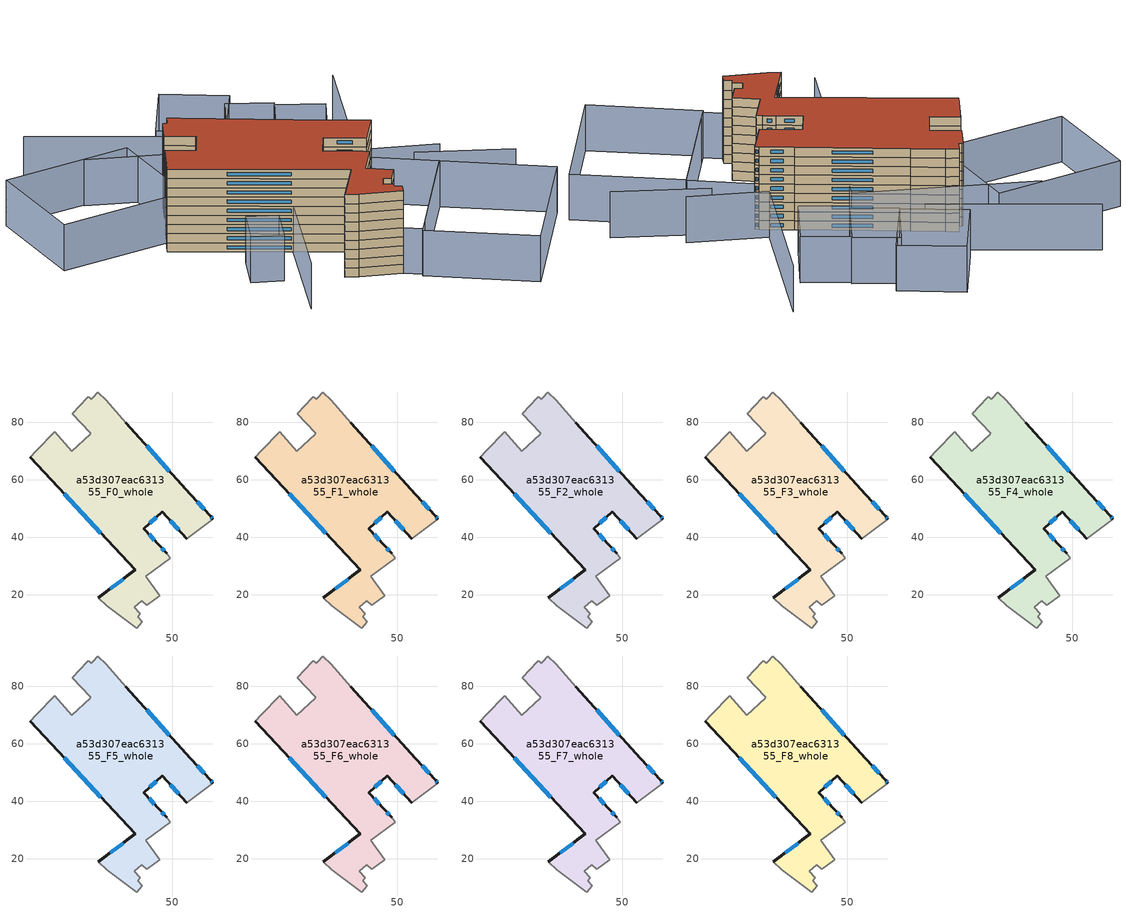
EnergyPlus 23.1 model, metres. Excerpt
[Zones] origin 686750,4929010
a53d307eac631355_F0_whole
 floor ground (EU_floor_Construction): 33.67,79.96 56.32,54.92 63.3,47.35 64.07,46.31 54.9,39.51 46.48,48.9 40.07,43.02 45.48,37.11 47.99,34.38 49.22,32.79 40.66,26.41 45.62,19.75 41.11,16.34 39.34,17.98 36.7,15.66 38.82,13.42 37.83,12.35 39.54,10.56 37.57,8.44 27.11,16.2 24.07,18.97 36.97,28.64 0.42,67.96 2.51,70.19 8.92,76.72 15,69.95 21.29,75.93 21.53,76.16 21.28,76.44 15.15,83.08 20.32,88.55 20.69,88.95 20.93,88.73 21.63,88.07 22.21,88.69 24.03,90.61 26.91,87.75 z0
 wall outside (EU_wall_Construction): 64.07,46.31 63.3,47.35 56.32,54.92 33.67,79.96 / 47.99,34.38 45.48,37.11 40.07,43.02 46.48,48.9 54.9,39.51 / 0.42,67.96 36.97,28.64 24.07,18.97 z0:3
 wall adiabatic (EU_wall_Construction): 33.67,79.96 26.91,87.75 24.03,90.61 22.21,88.69 21.63,88.07 20.93,88.73 20.69,88.95 20.32,88.55 15.15,83.08 21.28,76.44 21.53,76.16 21.29,75.93 15,69.95 8.92,76.72 2.51,70.19 0.42,67.96 / 54.9,39.51 64.07,46.31 / 24.07,18.97 27.11,16.2 37.57,8.44 39.54,10.56 37.83,12.35 38.82,13.42 36.7,15.66 39.34,17.98 41.11,16.34 45.62,19.75 40.66,26.41 49.22,32.79 47.99,34.38 z0:3
 window (EU_Window_Construction): 48.96,63.06 41.04,71.82 / 61.03,49.81 58.59,52.46 / 63.82,46.65 63.55,47.01 / 49.22,45.85 52.16,42.57 / 42.16,44.93 44.4,46.99 / 43.72,39.03 41.83,41.1 / 47.18,35.27 46.3,36.22 / 32.78,25.5 28.27,22.12 / 12.31,55.18 25.09,41.43 z0.98:2.02
a53d307eac631355_F1_whole
 floor to a53d307eac631355_F0_whole (EU_floor_Construction): 33.67,79.96 56.32,54.92 63.3,47.35 64.07,46.31 54.9,39.51 46.48,48.9 40.07,43.02 45.48,37.11 47.99,34.38 49.22,32.79 40.66,26.41 45.62,19.75 41.11,16.34 39.34,17.98 36.7,15.66 38.82,13.42 37.83,12.35 39.54,10.56 37.57,8.44 27.11,16.2 24.07,18.97 36.97,28.64 0.42,67.96 2.51,70.19 8.92,76.72 15,69.95 21.29,75.93 21.53,76.16 21.28,76.44 15.15,83.08 20.32,88.55 20.69,88.95 20.93,88.73 21.63,88.07 22.21,88.69 24.03,90.61 26.91,87.75 z3
 wall outside (EU_wall_Construction): 64.07,46.31 63.3,47.35 56.32,54.92 33.67,79.96 / 47.99,34.38 45.48,37.11 40.07,43.02 46.48,48.9 54.9,39.51 / 0.42,67.96 36.97,28.64 24.07,18.97 z3:6
 wall adiabatic (EU_wall_Construction): 33.67,79.96 26.91,87.75 24.03,90.61 22.21,88.69 21.63,88.07 20.93,88.73 20.69,88.95 20.32,88.55 15.15,83.08 21.28,76.44 21.53,76.16 21.29,75.93 15,69.95 8.92,76.72 2.51,70.19 0.42,67.96 / 54.9,39.51 64.07,46.31 / 24.07,18.97 27.11,16.2 37.57,8.44 39.54,10.56 37.83,12.35 38.82,13.42 36.7,15.66 39.34,17.98 41.11,16.34 45.62,19.75 40.66,26.41 49.22,32.79 47.99,34.38 z3:6
 window (EU_Window_Construction): 48.96,63.06 41.04,71.82 / 61.03,49.81 58.59,52.46 / 63.82,46.65 63.55,47.01 / 49.22,45.85 52.16,42.57 / 42.16,44.93 44.4,46.99 / 43.72,39.03 41.83,41.1 / 47.18,35.27 46.3,36.22 / 32.78,25.5 28.27,22.12 / 12.31,55.18 25.09,41.43 z3.98:5.02
a53d307eac631355_F2_whole
 floor to a53d307eac631355_F1_whole (EU_floor_Construction): 33.67,79.96 56.32,54.92 63.3,47.35 64.07,46.31 54.9,39.51 46.48,48.9 40.07,43.02 45.48,37.11 47.99,34.38 49.22,32.79 40.66,26.41 45.62,19.75 41.11,16.34 39.34,17.98 36.7,15.66 38.82,13.42 37.83,12.35 39.54,10.56 37.57,8.44 27.11,16.2 24.07,18.97 36.97,28.64 0.42,67.96 2.51,70.19 8.92,76.72 15,69.95 21.29,75.93 21.53,76.16 21.28,76.44 15.15,83.08 20.32,88.55 20.69,88.95 20.93,88.73 21.63,88.07 22.21,88.69 24.03,90.61 26.91,87.75 z6
 wall outside (EU_wall_Construction): 64.07,46.31 63.3,47.35 56.32,54.92 33.67,79.96 / 47.99,34.38 45.48,37.11 40.07,43.02 46.48,48.9 54.9,39.51 / 0.42,67.96 36.97,28.64 24.07,18.97 z6:9
 wall adiabatic (EU_wall_Construction): 33.67,79.96 26.91,87.75 24.03,90.61 22.21,88.69 21.63,88.07 20.93,88.73 20.69,88.95 20.32,88.55 15.15,83.08 21.28,76.44 21.53,76.16 21.29,75.93 15,69.95 8.92,76.72 2.51,70.19 0.42,67.96 / 54.9,39.51 64.07,46.31 / 24.07,18.97 27.11,16.2 37.57,8.44 39.54,10.56 37.83,12.35 38.82,13.42 36.7,15.66 39.34,17.98 41.11,16.34 45.62,19.75 40.66,26.41 49.22,32.79 47.99,34.38 z6:9
 window (EU_Window_Construction): 48.96,63.06 41.04,71.82 / 61.03,49.81 58.59,52.46 / 63.82,46.65 63.55,47.01 / 49.22,45.85 52.16,42.57 / 42.16,44.93 44.4,46.99 / 43.72,39.03 41.83,41.1 / 47.18,35.27 46.3,36.22 / 32.78,25.5 28.27,22.12 / 12.31,55.18 25.09,41.43 z6.98:8.02
a53d307eac631355_F3_whole
 floor to a53d307eac631355_F2_whole (EU_floor_Construction): 33.67,79.96 56.32,54.92 63.3,47.35 64.07,46.31 54.9,39.51 46.48,48.9 40.07,43.02 45.48,37.11 47.99,34.38 49.22,32.79 40.66,26.41 45.62,19.75 41.11,16.34 39.34,17.98 36.7,15.66 38.82,13.42 37.83,12.35 39.54,10.56 37.57,8.44 27.11,16.2 24.07,18.97 36.97,28.64 0.42,67.96 2.51,70.19 8.92,76.72 15,69.95 21.29,75.93 21.53,76.16 21.28,76.44 15.15,83.08 20.32,88.55 20.69,88.95 20.93,88.73 21.63,88.07 22.21,88.69 24.03,90.61 26.91,87.75 z9
 wall outside (EU_wall_Construction): 64.07,46.31 63.3,47.35 56.32,54.92 33.67,79.96 / 47.99,34.38 45.48,37.11 40.07,43.02 46.48,48.9 54.9,39.51 / 0.42,67.96 36.97,28.64 24.07,18.97 z9:12
 wall adiabatic (EU_wall_Construction): 33.67,79.96 26.91,87.75 24.03,90.61 22.21,88.69 21.63,88.07 20.93,88.73 20.69,88.95 20.32,88.55 15.15,83.08 21.28,76.44 21.53,76.16 21.29,75.93 15,69.95 8.92,76.72 2.51,70.19 0.42,67.96 / 54.9,39.51 64.07,46.31 / 24.07,18.97 27.11,16.2 37.57,8.44 39.54,10.56 37.83,12.35 38.82,13.42 36.7,15.66 39.34,17.98 41.11,16.34 45.62,19.75 40.66,26.41 49.22,32.79 47.99,34.38 z9:12
 window (EU_Window_Construction): 48.96,63.06 41.04,71.82 / 61.03,49.81 58.59,52.46 / 63.82,46.65 63.55,47.01 / 49.22,45.85 52.16,42.57 / 42.16,44.93 44.4,46.99 / 43.72,39.03 41.83,41.1 / 47.18,35.27 46.3,36.22 / 32.78,25.5 28.27,22.12 / 12.31,55.18 25.09,41.43 z9.98:11.02
a53d307eac631355_F4_whole
 floor to a53d307eac631355_F3_whole (EU_floor_Construction): 33.67,79.96 56.32,54.92 63.3,47.35 64.07,46.31 54.9,39.51 46.48,48.9 40.07,43.02 45.48,37.11 47.99,34.38 49.22,32.79 40.66,26.41 45.62,19.75 41.11,16.34 39.34,17.98 36.7,15.66 38.82,13.42 37.83,12.35 39.54,10.56 37.57,8.44 27.11,16.2 24.07,18.97 36.97,28.64 0.42,67.96 2.51,70.19 8.92,76.72 15,69.95 21.29,75.93 21.53,76.16 21.28,76.44 15.15,83.08 20.32,88.55 20.69,88.95 20.93,88.73 21.63,88.07 22.21,88.69 24.03,90.61 26.91,87.75 z12
 wall outside (EU_wall_Construction): 64.07,46.31 63.3,47.35 56.32,54.92 33.67,79.96 / 47.99,34.38 45.48,37.11 40.07,43.02 46.48,48.9 54.9,39.51 / 0.42,67.96 36.97,28.64 24.07,18.97 z12:15
 wall adiabatic (EU_wall_Construction): 33.67,79.96 26.91,87.75 24.03,90.61 22.21,88.69 21.63,88.07 20.93,88.73 20.69,88.95 20.32,88.55 15.15,83.08 21.28,76.44 21.53,76.16 21.29,75.93 15,69.95 8.92,76.72 2.51,70.19 0.42,67.96 / 54.9,39.51 64.07,46.31 / 24.07,18.97 27.11,16.2 37.57,8.44 39.54,10.56 37.83,12.35 38.82,13.42 36.7,15.66 39.34,17.98 41.11,16.34 45.62,19.75 40.66,26.41 49.22,32.79 47.99,34.38 z12:15
 window (EU_Window_Construction): 48.96,63.06 41.04,71.82 / 61.03,49.81 58.59,52.46 / 63.82,46.65 63.55,47.01 / 49.22,45.85 52.16,42.57 / 42.16,44.93 44.4,46.99 / 43.72,39.03 41.83,41.1 / 47.18,35.27 46.3,36.22 / 32.78,25.5 28.27,22.12 / 12.31,55.18 25.09,41.43 z12.98:14.02
a53d307eac631355_F5_whole
 floor to a53d307eac631355_F4_whole (EU_floor_Construction): 33.67,79.96 56.32,54.92 63.3,47.35 64.07,46.31 54.9,39.51 46.48,48.9 40.07,43.02 45.48,37.11 47.99,34.38 49.22,32.79 40.66,26.41 45.62,19.75 41.11,16.34 39.34,17.98 36.7,15.66 38.82,13.42 37.83,12.35 39.54,10.56 37.57,8.44 27.11,16.2 24.07,18.97 36.97,28.64 0.42,67.96 2.51,70.19 8.92,76.72 15,69.95 21.29,75.93 21.53,76.16 21.28,76.44 15.15,83.08 20.32,88.55 20.69,88.95 20.93,88.73 21.63,88.07 22.21,88.69 24.03,90.61 26.91,87.75 z15
 wall outside (EU_wall_Construction): 64.07,46.31 63.3,47.35 56.32,54.92 33.67,79.96 / 47.99,34.38 45.48,37.11 40.07,43.02 46.48,48.9 54.9,39.51 / 0.42,67.96 36.97,28.64 24.07,18.97 z15:18
 wall adiabatic (EU_wall_Construction): 33.67,79.96 26.91,87.75 24.03,90.61 22.21,88.69 21.63,88.07 20.93,88.73 20.69,88.95 20.32,88.55 15.15,83.08 21.28,76.44 21.53,76.16 21.29,75.93 15,69.95 8.92,76.72 2.51,70.19 0.42,67.96 / 54.9,39.51 64.07,46.31 / 24.07,18.97 27.11,16.2 37.57,8.44 39.54,10.56 37.83,12.35 38.82,13.42 36.7,15.66 39.34,17.98 41.11,16.34 45.62,19.75 40.66,26.41 49.22,32.79 47.99,34.38 z15:18
 window (EU_Window_Construction): 48.96,63.06 41.04,71.82 / 61.03,49.81 58.59,52.46 / 63.82,46.65 63.55,47.01 / 49.22,45.85 52.16,42.57 / 42.16,44.93 44.4,46.99 / 43.72,39.03 41.83,41.1 / 47.18,35.27 46.3,36.22 / 32.78,25.5 28.27,22.12 / 12.31,55.18 25.09,41.43 z15.98:17.02
a53d307eac631355_F6_whole
 floor to a53d307eac631355_F5_whole (EU_floor_Construction): 33.67,79.96 56.32,54.92 63.3,47.35 64.07,46.31 54.9,39.51 46.48,48.9 40.07,43.02 45.48,37.11 47.99,34.38 49.22,32.79 40.66,26.41 45.62,19.75 41.11,16.34 39.34,17.98 36.7,15.66 38.82,13.42 37.83,12.35 39.54,10.56 37.57,8.44 27.11,16.2 24.07,18.97 36.97,28.64 0.42,67.96 2.51,70.19 8.92,76.72 15,69.95 21.29,75.93 21.53,76.16 21.28,76.44 15.15,83.08 20.32,88.55 20.69,88.95 20.93,88.73 21.63,88.07 22.21,88.69 24.03,90.61 26.91,87.75 z18
 wall outside (EU_wall_Construction): 64.07,46.31 63.3,47.35 56.32,54.92 33.67,79.96 / 47.99,34.38 45.48,37.11 40.07,43.02 46.48,48.9 54.9,39.51 / 0.42,67.96 36.97,28.64 24.07,18.97 z18:21
 wall adiabatic (EU_wall_Construction): 33.67,79.96 26.91,87.75 24.03,90.61 22.21,88.69 21.63,88.07 20.93,88.73 20.69,88.95 20.32,88.55 15.15,83.08 21.28,76.44 21.53,76.16 21.29,75.93 15,69.95 8.92,76.72 2.51,70.19 0.42,67.96 / 54.9,39.51 64.07,46.31 / 24.07,18.97 27.11,16.2 37.57,8.44 39.54,10.56 37.83,12.35 38.82,13.42 36.7,15.66 39.34,17.98 41.11,16.34 45.62,19.75 40.66,26.41 49.22,32.79 47.99,34.38 z18:21
 window (EU_Window_Construction): 48.96,63.06 41.04,71.82 / 61.03,49.81 58.59,52.46 / 63.82,46.65 63.55,47.01 / 49.22,45.85 52.16,42.57 / 42.16,44.93 44.4,46.99 / 43.72,39.03 41.83,41.1 / 47.18,35.27 46.3,36.22 / 32.78,25.5 28.27,22.12 / 12.31,55.18 25.09,41.43 z18.98:20.02
a53d307eac631355_F7_whole
 floor to a53d307eac631355_F6_whole (EU_floor_Construction): 33.67,79.96 56.32,54.92 63.3,47.35 64.07,46.31 54.9,39.51 46.48,48.9 40.07,43.02 45.48,37.11 47.99,34.38 49.22,32.79 40.66,26.41 45.62,19.75 41.11,16.34 39.34,17.98 36.7,15.66 38.82,13.42 37.83,12.35 39.54,10.56 37.57,8.44 27.11,16.2 24.07,18.97 36.97,28.64 0.42,67.96 2.51,70.19 8.92,76.72 15,69.95 21.29,75.93 21.53,76.16 21.28,76.44 15.15,83.08 20.32,88.55 20.69,88.95 20.93,88.73 21.63,88.07 22.21,88.69 24.03,90.61 26.91,87.75 z21
 wall outside (EU_wall_Construction): 64.07,46.31 63.3,47.35 56.32,54.92 33.67,79.96 / 47.99,34.38 45.48,37.11 40.07,43.02 46.48,48.9 54.9,39.51 / 0.42,67.96 36.97,28.64 24.07,18.97 z21:24
 wall adiabatic (EU_wall_Construction): 33.67,79.96 26.91,87.75 24.03,90.61 22.21,88.69 21.63,88.07 20.93,88.73 20.69,88.95 20.32,88.55 15.15,83.08 21.28,76.44 21.53,76.16 21.29,75.93 15,69.95 8.92,76.72 2.51,70.19 0.42,67.96 / 54.9,39.51 64.07,46.31 / 24.07,18.97 27.11,16.2 37.57,8.44 39.54,10.56 37.83,12.35 38.82,13.42 36.7,15.66 39.34,17.98 41.11,16.34 45.62,19.75 40.66,26.41 49.22,32.79 47.99,34.38 z21:24
 window (EU_Window_Construction): 48.96,63.06 41.04,71.82 / 61.03,49.81 58.59,52.46 / 63.82,46.65 63.55,47.01 / 49.22,45.85 52.16,42.57 / 42.16,44.93 44.4,46.99 / 43.72,39.03 41.83,41.1 / 47.18,35.27 46.3,36.22 / 32.78,25.5 28.27,22.12 / 12.31,55.18 25.09,41.43 z21.98:23.02
a53d307eac631355_F8_whole
 floor to a53d307eac631355_F7_whole (EU_floor_Construction): 33.67,79.96 56.32,54.92 63.3,47.35 64.07,46.31 54.9,39.51 46.48,48.9 40.07,43.02 45.48,37.11 47.99,34.38 49.22,32.79 40.66,26.41 45.62,19.75 41.11,16.34 39.34,17.98 36.7,15.66 38.82,13.42 37.83,12.35 39.54,10.56 37.57,8.44 27.11,16.2 24.07,18.97 36.97,28.64 0.42,67.96 2.51,70.19 8.92,76.72 15,69.95 21.29,75.93 21.53,76.16 21.28,76.44 15.15,83.08 20.32,88.55 20.69,88.95 20.93,88.73 21.63,88.07 22.21,88.69 24.03,90.61 26.91,87.75 z24
 wall outside (EU_wall_Construction): 64.07,46.31 63.3,47.35 56.32,54.92 33.67,79.96 / 47.99,34.38 45.48,37.11 40.07,43.02 46.48,48.9 54.9,39.51 / 0.42,67.96 36.97,28.64 24.07,18.97 z24:27
 wall adiabatic (EU_wall_Construction): 33.67,79.96 26.91,87.75 24.03,90.61 22.21,88.69 21.63,88.07 20.93,88.73 20.69,88.95 20.32,88.55 15.15,83.08 21.28,76.44 21.53,76.16 21.29,75.93 15,69.95 8.92,76.72 2.51,70.19 0.42,67.96 / 54.9,39.51 64.07,46.31 / 24.07,18.97 27.11,16.2 37.57,8.44 39.54,10.56 37.83,12.35 38.82,13.42 36.7,15.66 39.34,17.98 41.11,16.34 45.62,19.75 40.66,26.41 49.22,32.79 47.99,34.38 z24:27
 window (EU_Window_Construction): 48.96,63.06 41.04,71.82 / 61.03,49.81 58.59,52.46 / 63.82,46.65 63.55,47.01 / 49.22,45.85 52.16,42.57 / 42.16,44.93 44.4,46.99 / 43.72,39.03 41.83,41.1 / 47.18,35.27 46.3,36.22 / 32.78,25.5 28.27,22.12 / 12.31,55.18 25.09,41.43 z24.98:26.02
 roof outside (EU_roof_Construction): 45.62,19.75 40.66,26.41 49.22,32.79 47.99,34.38 45.48,37.11 40.07,43.02 46.48,48.9 54.9,39.51 64.07,46.31 63.3,47.35 56.32,54.92 33.67,79.96 26.91,87.75 24.03,90.61 22.21,88.69 21.63,88.07 20.93,88.73 20.69,88.95 20.32,88.55 15.15,83.08 21.28,76.44 21.53,76.16 21.29,75.93 15,69.95 8.92,76.72 2.51,70.19 0.42,67.96 36.97,28.64 24.07,18.97 27.11,16.2 37.57,8.44 39.54,10.56 37.83,12.35 38.82,13.42 36.7,15.66 39.34,17.98 41.11,16.34 z27
shading: 39.57,91.54 4,128.92 / 5.35,105.89 49.21,71.25 / 49.21,71.25 2.56,12.18 / 97.03,19.4 74.96,39.4 / 83.97,37.66 64.79,52.72 / 64.79,52.72 94.68,90.8 / 76.23,30.21 41.14,3.71 / 41.14,3.71 28.88,19.95 / 28.88,19.95 63.97,46.45 / 63.97,46.45 76.23,30.21 / 2.72,36.64 11.01,46.55 / 11.01,46.55 18.55,40.25 / 18.55,40.25 10.27,30.34 / 10.27,30.34 2.72,36.64 / 70.02,90.86 56.62,77.36 / 56.62,77.36 46.33,87.57 / 46.33,87.57 59.73,101.07 / 59.73,101.07 70.02,90.86 / 33.16,103.66 50.84,119.09 / 50.84,119.09 64.44,103.5 / 64.44,103.5 46.75,88.07 / 46.75,88.07 33.16,103.66 / 75.91,30.28 96.93,2.8 / 96.93,2.8 61.42,-24.36 / 61.42,-24.36 40.4,3.11 / 40.4,3.11 75.91,30.28 / -19.87,113.52 19.45,102.31 / 19.45,102.31 10.32,70.25 / 10.32,70.25 -29.01,81.46 / -29.01,81.46 -19.87,113.52 / 55.4,76.13 69.23,90.07 / 69.23,90.07 79.89,79.5 / 79.89,79.5 66.06,65.56 / 66.06,65.56 55.4,76.13 z0:15
[Building]
EU S2 Campaign: North Axis=0; Terrain=City; Solar Distribution=FullExterior
[Site:Location]
Bologna: Latitude=44.5; Longitude=11.25; Time Zone=1; Elevation=37
[SizingPeriod:WeatherFileDays]
AnnualSizingPeriod: Begin Month=1; Begin Day of Month=1; End Month=12; End Day of Month=31; Day of Week for Start Day=Monday; Use Weather File Daylight Saving Period=No; Use Weather File Rain and Snow Indicators=No
[MATERIAL]
EU_InternalMass_Material: Roughness=MediumRough; Thickness=0.1; Conductivity=1; Density=1800; Specific Heat=900; Thermal Absorptance=0.9; Solar Absorptance=0.7; Visible Absorptance=0.7
[MATERIAL:NOMASS] Roughness=MediumRough; Thermal Absorptance=0.9; Solar Absorptance=0.7; Visible Absorptance=0.7
Name | Thermal Resistance
EU_wall_NoMass | 0.905828
EU_roof_NoMass | 0.37593
EU_floor_NoMass | 0.67114
[WINDOWMATERIAL:SIMPLEGLAZINGSYSTEM]
EU_Window_SimpleGlazing: UFactor=4.52486; Solar Heat Gain Coefficient=0.85; Visible Transmittance=0.85
[CONSTRUCTION]
EU_wall_Construction: EU_wall_NoMass
EU_roof_Construction: EU_roof_NoMass
EU_floor_Construction: EU_floor_NoMass
EU_InternalMass_Construction: EU_InternalMass_Material
EU_Window_Construction: EU_Window_SimpleGlazing
[ZONE] Type=1; Multiplier=1; Ceiling Height=autocalculate; Volume=5757.48; Floor Area=autocalculate; Part of Total Floor Area=Yes
a53d307eac631355_F0_whole; a53d307eac631355_F1_whole; a53d307eac631355_F2_whole; a53d307eac631355_F3_whole; a53d307eac631355_F4_whole; a53d307eac631355_F5_whole; a53d307eac631355_F6_whole; a53d307eac631355_F7_whole; a53d307eac631355_F8_whole
[INTERNALMASS] Construction=EU_InternalMass_Construction; Surface Area=1743.96
Name | Zone or ZoneList
a53d307eac631355_F0_whole_EU_InternalMass | a53d307eac631355_F0_whole
a53d307eac631355_F1_whole_EU_InternalMass | a53d307eac631355_F1_whole
a53d307eac631355_F2_whole_EU_InternalMass | a53d307eac631355_F2_whole
a53d307eac631355_F3_whole_EU_InternalMass | a53d307eac631355_F3_whole
a53d307eac631355_F4_whole_EU_InternalMass | a53d307eac631355_F4_whole
a53d307eac631355_F5_whole_EU_InternalMass | a53d307eac631355_F5_whole
a53d307eac631355_F6_whole_EU_InternalMass | a53d307eac631355_F6_whole
a53d307eac631355_F7_whole_EU_InternalMass | a53d307eac631355_F7_whole
a53d307eac631355_F8_whole_EU_InternalMass | a53d307eac631355_F8_whole
[OTHEREQUIPMENT] Fuel Type=Electricity; Design Level Calculation Method=Watts/Area; Power per Zone Floor Area=1; Fraction Latent=0; Fraction Radiant=0; Fraction Lost=0; Carbon Dioxide Generation Rate=0; EndUse Subcategory=EU_Step8_InternalGains
Name | Zone or ZoneList or Space or SpaceList | Schedule
EU_Step8_InternalGain_a53d307eac631355_F0_whole_f000 | a53d307eac631355_F0_whole | EU_Step8_GainSchedule_a53d307eac631355_F0_whole_f000
EU_Step8_InternalGain_a53d307eac631355_F1_whole_f000 | a53d307eac631355_F1_whole | EU_Step8_GainSchedule_a53d307eac631355_F1_whole_f000
EU_Step8_InternalGain_a53d307eac631355_F2_whole_f000 | a53d307eac631355_F2_whole | EU_Step8_GainSchedule_a53d307eac631355_F2_whole_f000
EU_Step8_InternalGain_a53d307eac631355_F3_whole_f000 | a53d307eac631355_F3_whole | EU_Step8_GainSchedule_a53d307eac631355_F3_whole_f000
EU_Step8_InternalGain_a53d307eac631355_F4_whole_f000 | a53d307eac631355_F4_whole | EU_Step8_GainSchedule_a53d307eac631355_F4_whole_f000
EU_Step8_InternalGain_a53d307eac631355_F5_whole_f000 | a53d307eac631355_F5_whole | EU_Step8_GainSchedule_a53d307eac631355_F5_whole_f000
EU_Step8_InternalGain_a53d307eac631355_F6_whole_f000 | a53d307eac631355_F6_whole | EU_Step8_GainSchedule_a53d307eac631355_F6_whole_f000
EU_Step8_InternalGain_a53d307eac631355_F7_whole_f000 | a53d307eac631355_F7_whole | EU_Step8_GainSchedule_a53d307eac631355_F7_whole_f000
EU_Step8_InternalGain_a53d307eac631355_F8_whole_f000 | a53d307eac631355_F8_whole | EU_Step8_GainSchedule_a53d307eac631355_F8_whole_f000
[ZONEVENTILATION:DESIGNFLOWRATE] Schedule=EU_AlwaysOn; Design Flow Rate Calculation Method=AirChanges/Hour; Air Changes per Hour=0.73129; Ventilation Type=Natural; Fan Pressure Rise=0; Fan Total Efficiency=1; Constant Term Coefficient=1; Temperature Term Coefficient=0; Velocity Term Coefficient=0; Velocity Squared Term Coefficient=0; Minimum Indoor Temperature=-100; Maximum Indoor Temperature=100; Delta Temperature=-100; Minimum Outdoor Temperature=-100; Maximum Outdoor Temperature=100; Maximum Wind Speed=40
Name | Zone or ZoneList or Space or SpaceList
EU_ConstantAir_a53d307eac631355_F0_whole | a53d307eac631355_F0_whole
EU_ConstantAir_a53d307eac631355_F1_whole | a53d307eac631355_F1_whole
EU_ConstantAir_a53d307eac631355_F2_whole | a53d307eac631355_F2_whole
EU_ConstantAir_a53d307eac631355_F3_whole | a53d307eac631355_F3_whole
EU_ConstantAir_a53d307eac631355_F4_whole | a53d307eac631355_F4_whole
EU_ConstantAir_a53d307eac631355_F5_whole | a53d307eac631355_F5_whole
EU_ConstantAir_a53d307eac631355_F6_whole | a53d307eac631355_F6_whole
EU_ConstantAir_a53d307eac631355_F7_whole | a53d307eac631355_F7_whole
EU_ConstantAir_a53d307eac631355_F8_whole | a53d307eac631355_F8_whole
[HVACTEMPLATE:THERMOSTAT] Constant Heating Setpoint=20; Constant Cooling Setpoint=50
EU_HeatOnly_a53d307eac631355_F0_whole; EU_HeatOnly_a53d307eac631355_F1_whole; EU_HeatOnly_a53d307eac631355_F2_whole; EU_HeatOnly_a53d307eac631355_F3_whole; EU_HeatOnly_a53d307eac631355_F4_whole; EU_HeatOnly_a53d307eac631355_F5_whole; EU_HeatOnly_a53d307eac631355_F6_whole; EU_HeatOnly_a53d307eac631355_F7_whole; EU_HeatOnly_a53d307eac631355_F8_whole
[HVACTEMPLATE:ZONE:IDEALLOADSAIRSYSTEM] System Availability Schedule=EU_AlwaysOn; Maximum Heating Supply Air Temperature=50; Minimum Cooling Supply Air Temperature=13; Maximum Heating Supply Air Humidity Ratio=0.0156; Minimum Cooling Supply Air Humidity Ratio=0.0077; Heating Limit=NoLimit; Cooling Limit=NoLimit; Heating Availability Schedule=EU_AlwaysOn; Cooling Availability Schedule=EU_CoolingOff; Dehumidification Control Type=ConstantSensibleHeatRatio; Cooling Sensible Heat Ratio=0.7; Dehumidification Setpoint=60; Humidification Control Type=None; Humidification Setpoint=30; Outdoor Air Method=None; Outdoor Air Flow Rate per Person=0.00944; Outdoor Air Flow Rate per Zone Floor Area=0; Outdoor Air Flow Rate per Zone=0; Demand Controlled Ventilation Type=None; Outdoor Air Economizer Type=NoEconomizer; Heat Recovery Type=None; Sensible Heat Recovery Effectiveness=0.7; Latent Heat Recovery Effectiveness=0.65
Name | Template Thermostat
a53d307eac631355_F0_whole | EU_HeatOnly_a53d307eac631355_F0_whole
a53d307eac631355_F1_whole | EU_HeatOnly_a53d307eac631355_F1_whole
a53d307eac631355_F2_whole | EU_HeatOnly_a53d307eac631355_F2_whole
a53d307eac631355_F3_whole | EU_HeatOnly_a53d307eac631355_F3_whole
a53d307eac631355_F4_whole | EU_HeatOnly_a53d307eac631355_F4_whole
a53d307eac631355_F5_whole | EU_HeatOnly_a53d307eac631355_F5_whole
a53d307eac631355_F6_whole | EU_HeatOnly_a53d307eac631355_F6_whole
a53d307eac631355_F7_whole | EU_HeatOnly_a53d307eac631355_F7_whole
a53d307eac631355_F8_whole | EU_HeatOnly_a53d307eac631355_F8_whole
[SIZING:ZONE] Zone Cooling Design Supply Air Temperature Input Method=SupplyAirTemperature; Zone Cooling Design Supply Air Temperature=13; Zone Heating Design Supply Air Temperature Input Method=SupplyAirTemperature; Zone Heating Design Supply Air Temperature=50; Zone Cooling Design Supply Air Humidity Ratio=0.008; Zone Heating Design Supply Air Humidity Ratio=0.008; Cooling Design Air Flow Method=DesignDay; Cooling Design Air Flow Rate=0; Cooling Minimum Air Flow per Zone Floor Area=0.000762; Cooling Minimum Air Flow=0; Cooling Minimum Air Flow Fraction=0.2; Heating Design Air Flow Method=DesignDay; Heating Design Air Flow Rate=0; Heating Maximum Air Flow per Zone Floor Area=0.002032; Heating Maximum Air Flow=0.141576; Heating Maximum Air Flow Fraction=0.3; Account for Dedicated Outdoor Air System=No; Dedicated Outdoor Air System Control Strategy=NeutralSupplyAir; Dedicated Outdoor Air Low Setpoint Temperature for Design=autosize; Dedicated Outdoor Air High Setpoint Temperature for Design=autosize; Zone Load Sizing Method=Sensible Load Only No Latent Load; Zone Latent Cooling Design Supply Air Humidity Ratio Input Method=HumidityRatioDifference; Zone Cooling Design Supply Air Humidity Ratio Difference=0.005; Zone Latent Heating Design Supply Air Humidity Ratio Input Method=HumidityRatioDifference; Zone Humidification Design Supply Air Humidity Ratio Difference=0.005
a53d307eac631355_F0_whole; a53d307eac631355_F1_whole; a53d307eac631355_F2_whole; a53d307eac631355_F3_whole; a53d307eac631355_F4_whole; a53d307eac631355_F5_whole; a53d307eac631355_F6_whole; a53d307eac631355_F7_whole; a53d307eac631355_F8_whole
[SCHEDULE:CONSTANT]
Name | Hourly Value
EU_AlwaysOn | 1
EU_CoolingOff | 0
[SCHEDULE:FILE] Column Number=1; Rows to Skip at Top=0; Number of Hours of Data=8760; Column Separator=Comma; Interpolate to Timestep=No; Minutes per Item=60; Adjust Schedule for Daylight Savings=Yes
Name | File
EU_Step8_GainSchedule_a53d307eac631355_F0_whole_f000 | ../../schedules/a53d307eac631355/a53d307eac631355_F0_whole_f000_gain.csv
EU_Step8_GainSchedule_a53d307eac631355_F1_whole_f000 | ../../schedules/a53d307eac631355/a53d307eac631355_F1_whole_f000_gain.csv
EU_Step8_GainSchedule_a53d307eac631355_F2_whole_f000 | ../../schedules/a53d307eac631355/a53d307eac631355_F2_whole_f000_gain.csv
EU_Step8_GainSchedule_a53d307eac631355_F3_whole_f000 | ../../schedules/a53d307eac631355/a53d307eac631355_F3_whole_f000_gain.csv
EU_Step8_GainSchedule_a53d307eac631355_F4_whole_f000 | ../../schedules/a53d307eac631355/a53d307eac631355_F4_whole_f000_gain.csv
EU_Step8_GainSchedule_a53d307eac631355_F5_whole_f000 | ../../schedules/a53d307eac631355/a53d307eac631355_F5_whole_f000_gain.csv
EU_Step8_GainSchedule_a53d307eac631355_F6_whole_f000 | ../../schedules/a53d307eac631355/a53d307eac631355_F6_whole_f000_gain.csv
EU_Step8_GainSchedule_a53d307eac631355_F7_whole_f000 | ../../schedules/a53d307eac631355/a53d307eac631355_F7_whole_f000_gain.csv
EU_Step8_GainSchedule_a53d307eac631355_F8_whole_f000 | ../../schedules/a53d307eac631355/a53d307eac631355_F8_whole_f000_gain.csv
